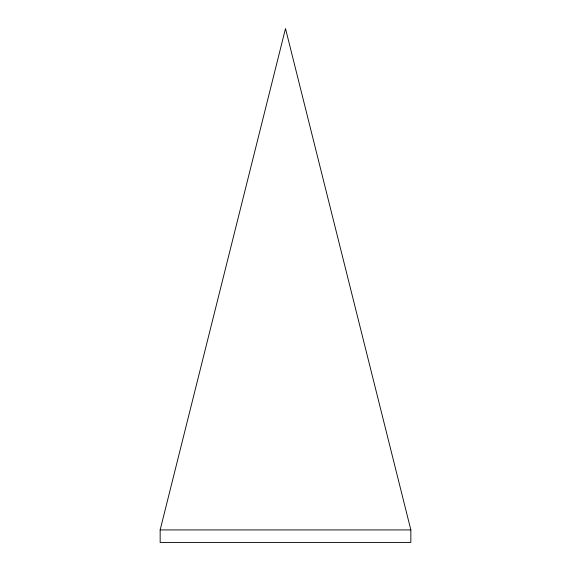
<?xml version="1.0" encoding="UTF-8"?>
<svg xmlns="http://www.w3.org/2000/svg" width="571" height="571" viewBox="0 0 571 571"><rect width="100%" height="100%" fill="white"/><g stroke="black" fill="none" stroke-linecap="round" stroke-linejoin="round"><path stroke-width="0.86" d="M160.158 529.917L285.5 28.55L410.842 529.917L410.842 542.45L160.158 542.45L160.158 529.917L410.842 529.917"/></g></svg>
